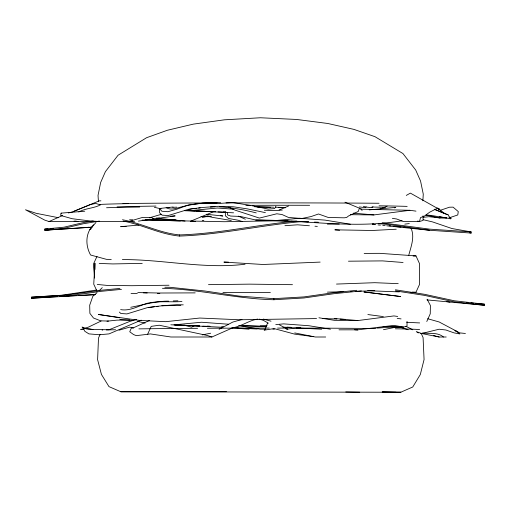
<?xml version="1.0" encoding="UTF-8"?>
<svg xmlns="http://www.w3.org/2000/svg" width="510" height="510" viewBox="0 0 510 510"><rect width="100%" height="100%" fill="white"/><g stroke="black" fill="none" stroke-linecap="round" stroke-linejoin="round"><path stroke-width="0.76" d="M225.363 212.045L225.356 215.813L228.454 218.452L238.1 220.231L242.53 221.595M227.492 212.638L227.485 214.901L230.59 216.049L240.229 216.438L255.733 220.02L290.636 221.251M407.031 321.415L407.025 326.043L403.722 327.101L383.067 326.521M423.058 215.781L423.045 220.416L419.749 221.467L417.48 221.072M95.504 294.627L31.429 298.242L31.467 297.171L61.64 295.226L96.556 290.018M162.441 288.303C199.844 289.259 236.423 298.873 273.864 299.74L273.895 298.662L304.068 296.897L334.318 292.587L356.783 290.317M427.017 299.905L484.468 305.273L484.5 304.196L454.499 300.817L424.594 294.308L395.403 289.814M422.879 200.8L423.268 194.138L420.559 181.037L415.707 170.047L402.951 153.555L374.984 136.693L353.921 129.387L327.796 123.484L296.571 119.455L260.438 117.765L224.387 119.818L193.296 124.134L167.382 130.254L146.587 137.713L118.071 155.225L105.423 171.621L100.648 182.491L98.028 195.406L98.449 201.711M84.762 211.204L61.117 213.129L60.601 215.449L72.031 218.694L90.04 220.958L100.323 221.557L134.551 221.557M408.682 255.542C410.92 246.757 415.051 237.131 411.041 228.231M344.964 202.202L359.429 208.176L358.243 211.459L348.559 215.953L346.672 217.451L344.301 217.815L328.211 217.451L318.482 213.983L311.189 216.533L301.71 218.529L288.443 217.432L282.106 214.563L276.822 213.773L259.386 218.082L235.046 210.133L228.805 207.194M426.774 321.51L430.249 313.816L430.402 305.503L427.138 299.242M100.1 334.515L98.5 338.028L97.601 359.665L101.426 374.41L108.987 386.631L120.864 391.763L396.066 392.235L400.879 392.19L412.756 386.988L420.297 374.563L424.071 359.563L423.083 337.569L421.145 333.298M410.18 292.479L415.956 292.287L419.513 284.459L419.513 263.632L415.994 255.918L379.822 253.336L364.178 253.4M96.977 256.422L93.355 264.276L94.611 278.071M149.589 320.407L133.932 327.586L131.382 328.013L129.725 331.742L133.518 334.547L136.291 335.637L147.607 334.305L151.196 326.368L159.235 325.221L207.5 335.529L211.899 337.002L232.821 327.771C241.587 326.336 249.039 320.305 257.894 319.05M275.942 206.238L274.571 208.584L268.292 209.1L252.042 205.74M93.636 224.789C85.272 232.681 85.234 245.406 90.582 255.013L106.501 259.354L111.263 259.411M95.988 222.475L89.887 229.545L91.245 228.805M99.087 290.732L102.28 287.672M366.186 206.799L365.23 207.685L359.435 206.92M96.957 292.772L92.839 296.278L89.696 305.203L89.881 313.357L93.477 318.01L100.674 320.841L108.528 321.064M372.982 206.773L371.93 207.64L365.625 207.028L363.381 206.333M439.556 216.686L450.547 218.803L451.28 218.261L448.928 217.183M387.16 206.193L379.204 209.451M406.279 195.426L410.378 193.118L435.648 207.347L439.492 208.941L439.053 209.355L438.147 208.922C441.902 210.343 443.84 214.353 448.048 214.767L450.547 218.803M219.07 329.301L232.821 322.052L241.989 319.49M194.998 325.463L191.562 327.216L183.919 325.087M101.082 321.045L88.409 327.127L80.472 329.607L83.882 329.454M62.717 215.462L49.024 221.557L44.663 220.084L25.5 209.776L37.823 213.849M68.359 212.957L72.286 211.981L90.448 204.561L95.689 203.445L100.47 204.886C93.566 208.462 85.699 208.099 78.776 211.975M141.193 320.146L109.038 333.891L99.323 334.758L88.925 333.884L84.87 331.328L82.671 327.267M190.466 221.257L214.289 211.408M279.11 209.948L288.494 206.078M74.084 211.204L99.354 200.844L100.916 200.844M128.545 221.557L142.666 217.368L149.965 217.655L161.083 214.404M440.047 210.388L449.45 207.207L453.09 207.149L458.28 211.58L457.77 214.952L449.565 217.713M394.306 207.851L395.792 207.347L369.221 209.878M136.546 319.464L129.667 321.466L109.038 329.76L88.409 329.383L82.072 327.044M118.97 330.225L129.667 327.127L133.486 328.166M202.234 217.483L208.36 216.03M86.145 328.918L88.409 328.389L92.986 329.664M383.45 329.696L393.898 327.586L401.466 327.567M404.806 224.119L409.3 223.571M202.26 334.885L210.662 333.221M446.824 217.598C439.932 217.662 432.99 214.99 425.958 215.086L440.009 217.987L446.55 218.159M188.572 209.489L191.601 208.909M148.843 307.549L154.243 306.74M93.234 220.951L83.232 222.628L64.011 227.192L44.772 229.066L44.778 230.208L92.221 227.167M99.393 221.059L83.238 223.769L64.018 228.333L44.778 230.208L91.035 227.224M59.224 296.457L63.157 296.061M147.607 334.305L150.297 333.903L170.933 337.002L211.899 337.002M138.427 221.11L175.153 215.896L170.416 216.189M66.141 296.176L100.935 291.337L121.469 289.361M86.419 227.511L88.772 227.205M350.313 214.684L373.913 214.92L409.925 210.292L415.981 211.14M318.941 317.775L334.286 320.318L357.886 320.548L393.898 315.926L397.685 316.455M402.084 220.722C353.608 229.156 304.515 219.842 255.733 220.02M265.398 212.632L247.369 208.89L233.185 206.76L218.197 206.314L203.114 207.442L188.961 209.176L168.172 215.564L162.103 215.143L159.624 212.778L159.362 208.507L173.126 206.99M183.262 304.852L176.951 304.668L161.868 305.79L147.715 307.53L126.926 313.918L120.857 313.497L119.365 312.075M299.606 327.7L286.218 329.16M192.359 208.762L196.273 208.297M198.619 208.023L200.188 207.838M296.584 221.053C257.416 224.668 218.969 233.733 179.552 234.925C159.675 233.083 141.971 223.374 122.483 219.765M302.092 221.55C261.063 225.165 220.804 234.702 179.558 236.066C159.936 234.288 142.475 224.7 123.261 221.098M423.351 217.33L428.878 216.686L440.009 217.987M156.595 306.465L158.157 306.28M106.998 321.198L117.039 320.121L129.776 319.999M361.392 290.923L334.286 293.658L304.03 297.967L273.864 299.74M119.92 288.437L100.967 290.26L66.172 295.099L31.467 297.171M267.106 325.463L260.011 326.145L239.706 325.648L266.679 326.604M275.776 324.634L283.656 323.875L308.971 325.737L330.448 329.218M152.394 218.669L153.963 218.522M156.321 218.299L159.464 218.006M245.042 264.225C205.753 269.114 166.458 260.119 127.124 259.609L122.368 259.552M282.349 210.018L276.044 210.579L264.327 210.235M138.637 225.088L120.628 226.663L126.168 226.536M377.234 328.108L397.073 326.642M181.949 301.525C170.397 302.373 158.769 300.664 147.326 303.272C138.631 305.834 130.012 311.336 120.653 309.615M284.943 225.688L297.553 224.814L309.417 225.771M44.772 229.066L47.914 228.862M50.267 228.709L53.41 228.505M31.429 298.242L57.636 296.559M149.889 217.477L152.254 217.324M320.152 262.095L263.039 264.486L223.915 262.102L228.607 262.166M396.244 229.226L372.255 230.488L334.866 229.825L339.583 230.246M61.608 296.304L66.338 296.068M67.913 295.991L76.589 295.564M78.164 295.488L94.726 294.665M210.324 207.034L214.984 206.818M168.6 301.136C155.677 301.027 143.17 304.929 130.713 307.281M173.241 300.925L177.913 300.792M200.946 216.629L210.458 216.214M167.191 207.544L169.575 207.449M172.762 207.321L176.74 207.162M336.498 284.07L374.722 282.699L398.227 283.649M343.281 291.745L327.452 292.128M350.383 291.516L351.957 291.465M355.903 291.337L370.897 290.847L399.356 291.886M286.735 220.645L224.292 221.716L142.15 220.065M413.119 255.994L415.994 255.918M161.868 305.79L180.859 305.362M142.226 263.377L112.844 263.931L99.214 263.44M169.014 285.23L131.861 285.708L107.342 285.434L97.244 284.44M208.482 284.656L249.588 284.147L292.485 284.688M137.311 293.435L131.032 293.422M203.471 216.712L211.331 216.635M222.978 292.409L270.364 292.377M120.864 391.763L226.421 391.667M348.457 261.197L382.551 260.897L403.066 262.484M316.557 318.572L239.515 319.77L199.735 318.042L165.673 321.683L139.115 320.363L98.353 314.453L119.13 317.692M322.862 318.52L336.931 319.018M327.394 224.145L339.258 224.075M195.183 292.88L159.298 293.02L137.757 292.581M49.024 221.557L92.323 221.557M265.831 329.173L260.342 329.173L238.654 325.66M272.888 329.167L274.456 329.167M339.003 329.836L357.886 329.823L393.898 325.38L403.722 327.101M325.692 337.002L315.346 337.002L294.716 332.922M420.826 333.355L439.129 337.002L446.218 337.002M367.665 290.63L374.793 290.668M164.838 287.257L170.346 287.321L204.867 290.993L239.337 296.119L273.895 298.662M345.761 391.941L359.728 392.196M149.188 219.236L150.769 219.274M153.134 219.319L176.02 219.791M400.879 392.19L382.181 391.948L396.066 392.235M254.579 206.76L273.698 207.194M275.292 207.232L285.651 207.468M360.532 209.17L409.925 210.292M371.867 207.003L385.401 207.334M184.499 210.515L194.782 210.828M129.578 219.759L132.721 219.835M170.831 324.8L189.102 325.444M256.919 206.92L270.427 207.315M278.371 207.544L285.517 207.755M202.253 220.581L203.841 220.626M184.665 210.719L215.641 211.816M218.025 211.899L225.968 212.179M300.154 221.589L308.085 221.869M314.428 222.092L318.393 222.232M284.127 327.216L291.261 327.471M296.814 327.669L300.779 327.809M354.718 329.715L357.886 329.823L354.705 329.709M174.994 325.17L199.614 326.043M202.795 326.158L209.941 326.406M438.415 208.335L437.325 208.29L429.72 212.173L424.014 216.367L420.533 217.553L419.653 220.97L418.984 221.557L403.391 221.557L396.614 218.981L392.356 218.344M196.369 210.891L205.128 211.216M209.903 211.401L215.475 211.605M223.431 211.905L225.815 211.994M287.978 220.964L276.037 220.511L299.682 218.248L324.998 220.11L350.313 224.209M291.159 221.085L298.318 221.353M304.687 221.589L308.665 221.742M145.42 219.702L180.451 221.015M190.797 221.404L195.572 221.582M419.673 322.926L406.725 322.301M266.379 326.381L260.011 326.145L266.335 326.457M287.066 327.159L291.044 327.312M422.401 333.049C429.344 333.852 437.714 332.061 443.483 337.002M193.876 325.629L199.448 325.833M207.404 326.132L209.788 326.228M221.729 326.674L223.323 326.731M340.055 319.145L345.525 319.362M143.272 292.816L147.211 292.982M157.456 293.422L159.821 293.518M233.58 212.817L190.007 210.649L217.496 208.016L233.765 209.208M282.929 327.28L321.644 329.211M222.309 327.28L173.98 324.876L201.469 322.243L228.582 324.233M231.814 327.751L257.174 329.014M412.335 292.071L415.956 292.287M386.733 225.802L429.471 230.259L471.144 233.051L471.138 231.91L429.465 229.124L382.27 222.844M393.586 226.459L395.167 226.574M396.755 226.682L400.707 226.956M403.875 227.179L405.456 227.288M249.084 329.211L239.713 328.491L236.761 327.586M314.957 226.217L317.328 226.408M353.379 213.135L373.913 214.92M334.197 318.489L357.886 320.548M378.344 223.635L387.778 224.476L429.471 230.259M388.971 225.726L390.545 225.866M466.446 302.577L468.014 302.717M471.157 302.997L473.509 303.208M475.868 303.424L484.5 304.196M220.702 202.719C207.551 202.107 194.246 203.656 181.477 206.869C176.626 208.131 170.882 210.605 166.164 207.672M219.67 206.824C232.037 207.608 244.252 209.82 256.249 212.893M313.739 336.683L294.716 334.139L274.08 328.574L264.142 330.187L265.098 329.383L267.444 323.315L268.273 323.142L263.37 320.331L259.316 319.101M156.136 218.114L185.053 221.072M374.066 224.483L375.647 224.649M378.025 224.897L380.396 225.146M382.774 225.394L385.146 225.637M465.42 333.476L459.759 332.896L439.129 321.963L427.667 318.737M206.416 214.264L222.825 216.01L220.53 215.539M484.468 305.273L454.461 301.894L424.562 295.386L395.371 290.885M74.046 221.072L77.992 221.557L75.646 221.091M367.863 314.555L383.303 316.576M397.201 318.393L401.064 318.897M231.291 220.524L212.147 217.311L206.786 215.934M471.138 231.91L451.866 228.518L432.582 221.92L423.332 219.753M469.602 232.777L471.144 233.051M446.792 301.601L449.928 302.169M38.135 213.703L58.459 217.706M250.518 205.422L232.598 202.502L217.719 203.56L202.661 203.19L188.572 204.918L176.976 209.157L167.956 211.714L161.899 211.261L159.362 208.507M154.377 207.302L161.134 208.858M133.843 320.49L121.125 319.687L119.684 319.152M137.598 321.357L145.108 323.091M433.277 335.408L436.235 336.211M436.974 336.415L439.129 337.002M263.383 319.062L271.027 321.198M397.87 326.585L408.185 329.74M417.027 332.443L418.5 332.896M455.481 330.945L456.934 331.392M238.278 216.112L245.374 219.243M434.341 209.221L448.048 214.767M434.259 209.298L444.261 213.467M359.429 208.176L361.341 209.106L362.062 210.579M416.262 331.57L421.681 333.527L439.129 329.218L445.912 330.008L454.059 332.877L459.918 333.954L454.888 330.308M405.909 326.285L412.813 329.811M279.582 324.953L287.838 329.301M97.021 291.204L93.744 284.197L94.93 263.179L95.013 269.401M61.117 213.129L61.296 213.633M179.552 234.925L179.558 236.066M138.886 328.88A158.903 1.823 -0.1 0 1 197.58 328.312M207.404 328.255A158.903 1.823 -0.1 0 1 269.255 328.083M277.548 328.083A158.903 1.823 -0.1 0 1 287.143 328.089M296.546 328.102A158.903 1.823 -0.1 0 1 376.099 328.536M395.346 328.797A158.903 1.823 -0.1 0 1 419.628 329.696M102.102 330.11A158.897 0.829 -0.3 0 1 102.739 330.066M106.329 329.938A158.897 0.829 -0.3 0 1 115.534 329.747M106.558 207.748A158.629 1.224 -0.4 0 1 139.708 207.022M117.051 206.907A158.584 2.289 -0.1 0 1 155.99 206.072M245.807 205.326A158.584 2.289 -0.1 0 1 309.627 205.294M379.083 205.798A158.584 2.289 -0.1 0 1 407.178 206.384M122.961 203.541A162.371 1.339 0 0 1 217.03 202.935M226 202.916A162.371 1.339 0 0 1 379.032 203.26M99.482 204.478A162.435 1.447 -0.4 0 1 128.488 203.617M373.913 224.196L372.325 224.139L373.913 224.196M367.71 292.37L363.904 291.988L400.72 296.546L367.71 292.37"/></g></svg>
